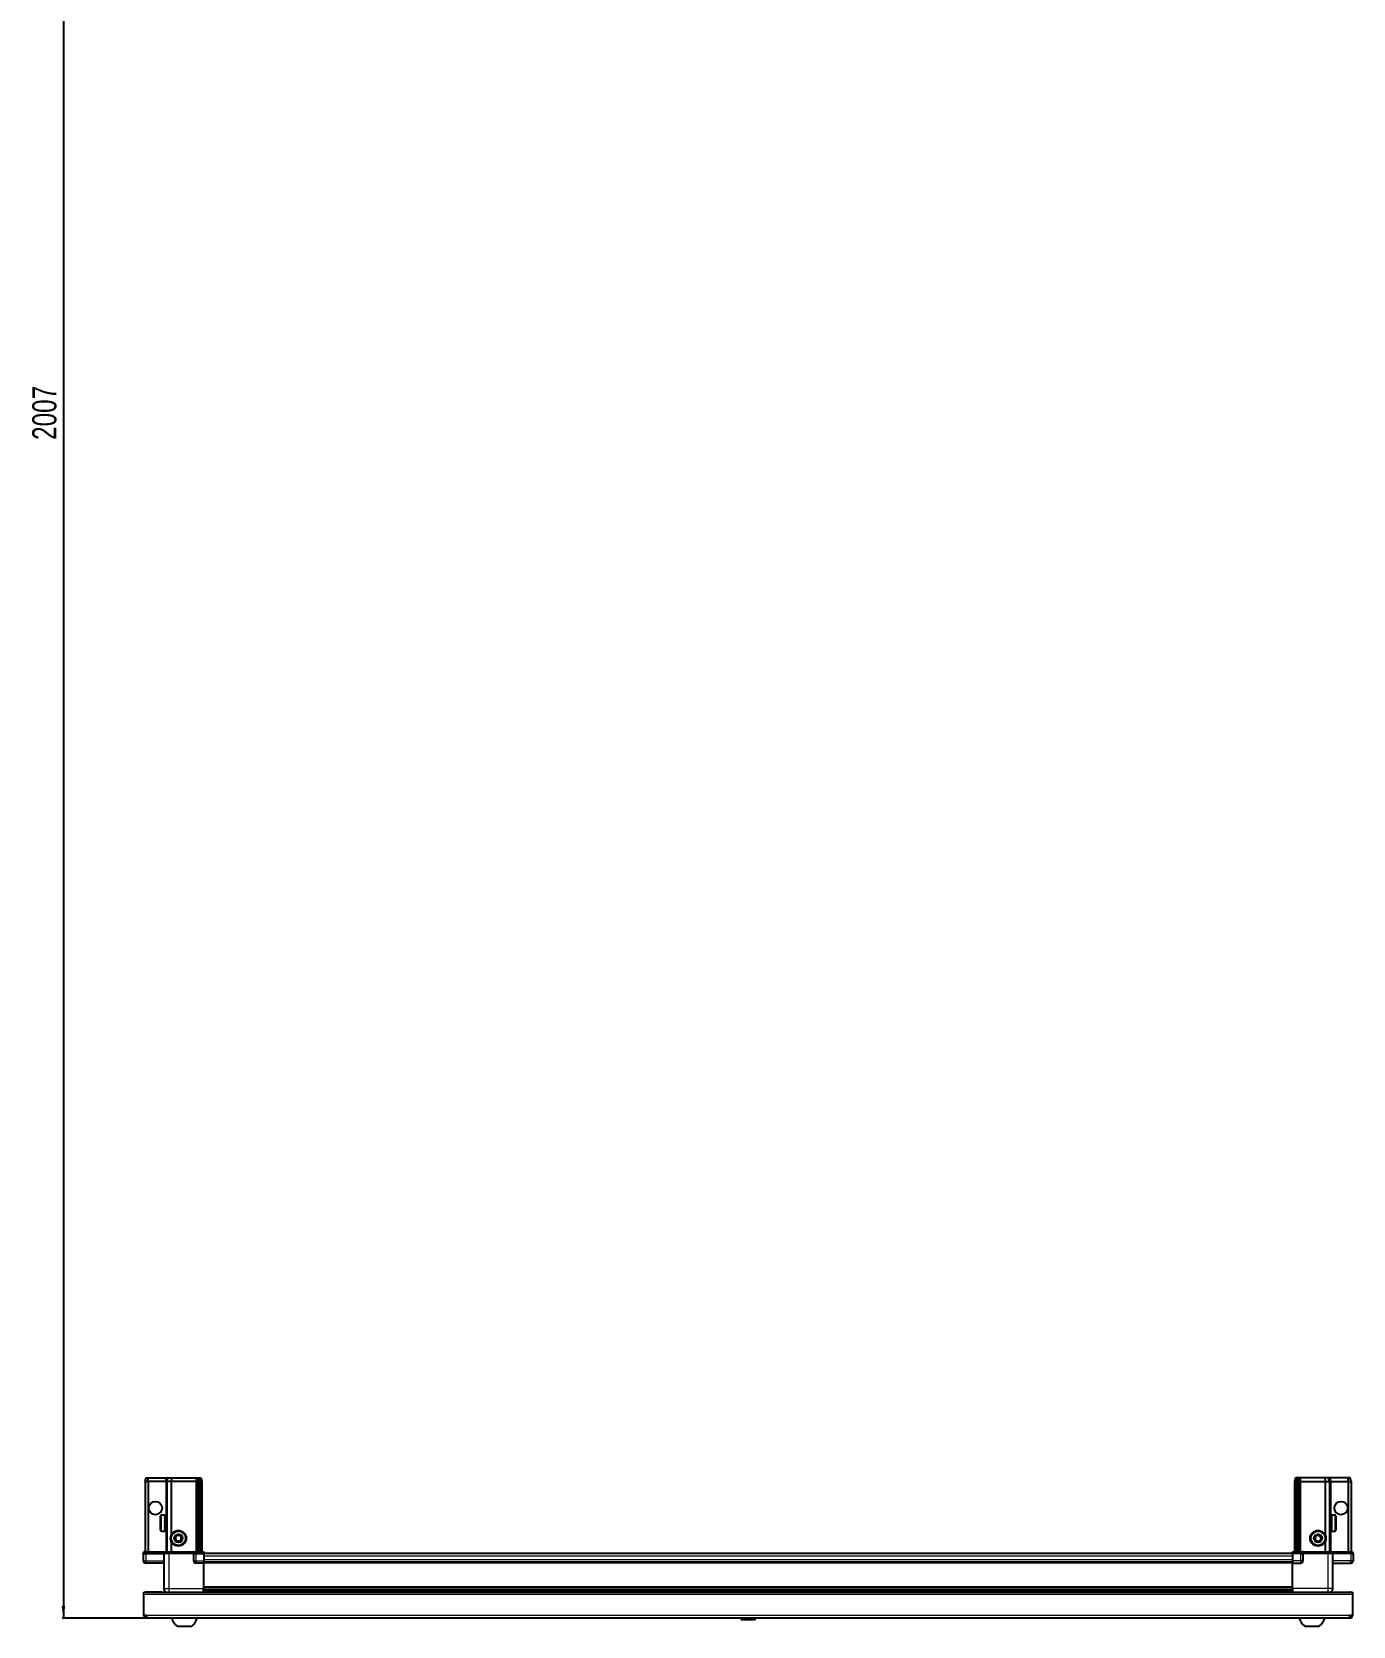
# Model space of a CAD drawing. Header units: millimetres. Extents: x 355 to 4962, y -1219 to 1488.
# Drawn here: x 419 to 1511, y -1219 to 99 of the extents above; entities that cross this region are included whole.
import ezdxf

# ---------------------------------------------------------------- set-up
doc = ezdxf.new("R2010")
doc.units = ezdxf.units.MM
doc.layers.add('FORMAT', color=7, linetype='Continuous')
doc.styles.add('SLDTEXTSTYLE0', font='TXT', dxfattribs={"width": 0.75})
doc.dimstyles.new('SLDDIMSTYLE0', dxfattribs={"dimtxt": 20, "dimasz": 10, "dimexe": 0, "dimexo": 0.0625, "dimgap": 5, "dimtad": 2, "dimdec": 1, "dimrnd": 1e-09, "dimzin": 12, "dimdsep": 46, "dimtxsty": 'SLDTEXTSTYLE0', "dimsah": 1, "dimcen": 0.09, "dimadec": 0, "dimazin": 3, "dimtfac": 1, "dimtofl": 0, "dimtmove": 0, "dimatfit": 3, "dimfxl": 0, "dimfrac": 2, "dimtolj": 1, "dimtzin": 12, "dimarcsym": 0})

# ---------------------------------------------------------------- blocks, each defined once
blk = doc.blocks.new('_D_8')
at = {"layer": 'FORMAT'}
for p, q in [((1005.6, 794.5), (444.4, 794.5)), ((445.4, 794.5), (445.4, -1212.5)), ((514, -1212.5), (444.4, -1212.5))]:
    blk.add_line(p, q, dxfattribs=at)
for points in [[(445.4, 794.5), (443.9, 784.5), (446.9, 784.5)], [(445.4, -1212.5), (446.9, -1202.5), (443.9, -1202.5)]]:
    blk.add_solid(points, dxfattribs=at)
at = {"layer": 'FORMAT', "insert": (419.6, -238.5), "char_height": 20, "attachment_point": 1, "rotation": 90, "style": 'SLDTEXTSTYLE0'}
blk.add_mtext('2007', dxfattribs=at)

msp = doc.modelspace()

# ---------------------------------------------------------------- linework, layer by layer
at = {"color": 7, "linetype": 'Continuous', "lineweight": 25}
for p, q in [((512.9, -1099.49), (513.7, -1096.49)), ((515.4, -1099.49), (512.9, -1099.49)), ((512.9, -1099.49), (512.9, -1157.79)), ((513.7, -1096.49), (515.55, -1096.49)), ((515.4, -1099.49), (515.55, -1096.49)), ((515.4, -1099.49), (515.4, -1157.79)), ((529.9, -1099.49), (515.4, -1099.49)), ((515.55, -1096.49), (529.9, -1096.49)), ((529.9, -1096.49), (531.7, -1096.49)), ((530.9, -1099.49), (529.9, -1099.49)), ((530.9, -1099.49), (531.7, -1096.49)), ((534.4, -1099.49), (530.9, -1099.49)), ((530.9, -1099.49), (530.9, -1157.79)), ((531.7, -1096.49), (534.73, -1096.49)), ((534.73, -1096.49), (534.4, -1099.49)), ((534.4, -1099.49), (534.4, -1143.99)), ((554.9, -1099.49), (534.4, -1099.49)), ((534.73, -1096.49), (554.9, -1096.49)), ((554.9, -1096.49), (556.7, -1096.49)), ((555.9, -1099.49), (554.9, -1099.49)), ((556.7, -1096.49), (555.9, -1099.49)), ((555.9, -1099.49), (555.9, -1157.79)), ((556.9, -1099.49), (555.9, -1099.49)), ((556.7, -1096.49), (557.44, -1096.49)), ((557.44, -1096.49), (556.9, -1099.49)), ((556.9, -1099.49), (556.9, -1157.79)), ((558.4, -1099.49), (556.9, -1099.49)), ((557.44, -1096.49), (557.94, -1096.49)), ((557.94, -1096.49), (559.09, -1096.49)), ((557.94, -1096.49), (558.4, -1099.49)), ((558.4, -1099.49), (558.4, -1157.79)), ((559.9, -1099.49), (558.4, -1099.49)), ((559.09, -1096.49), (559.9, -1099.49)), ((559.9, -1099.49), (559.9, -1157.79)), ((1463.7, -1096.49), (1462.9, -1099.49)), ((1462.9, -1099.49), (1464.4, -1099.49)), ((1462.9, -1099.49), (1462.9, -1157.79)), ((1464.85, -1096.49), (1463.7, -1096.49)), ((1464.85, -1096.49), (1464.4, -1099.49)), ((1464.4, -1099.49), (1464.4, -1157.79)), ((1464.4, -1099.49), (1465.9, -1099.49)), ((1465.35, -1096.49), (1464.85, -1096.49)), ((1465.35, -1096.49), (1465.9, -1099.49)), ((1466.09, -1096.49), (1465.35, -1096.49)), ((1465.9, -1099.49), (1466.9, -1099.49)), ((1465.9, -1099.49), (1465.9, -1157.79)), ((1466.09, -1096.49), (1466.9, -1099.49)), ((1467.9, -1096.49), (1466.09, -1096.49)), ((1466.9, -1099.49), (1466.9, -1157.79)), ((1466.9, -1099.49), (1467.9, -1099.49)), ((1488.06, -1096.49), (1467.9, -1096.49)), ((1467.9, -1099.49), (1488.4, -1099.49)), ((1488.06, -1096.49), (1488.4, -1099.49)), ((1491.09, -1096.49), (1488.06, -1096.49)), ((1488.4, -1099.49), (1488.4, -1143.99)), ((1488.4, -1099.49), (1491.9, -1099.49)), ((1491.9, -1099.49), (1491.09, -1096.49)), ((1492.9, -1096.49), (1491.09, -1096.49)), ((1491.9, -1099.49), (1491.9, -1157.79)), ((1491.9, -1099.49), (1492.9, -1099.49)), ((1507.24, -1096.49), (1492.9, -1096.49)), ((1492.9, -1099.49), (1507.4, -1099.49)), ((1507.4, -1099.49), (1507.24, -1096.49)), ((1509.09, -1096.49), (1507.24, -1096.49)), ((1507.4, -1099.49), (1507.4, -1157.79)), ((1507.4, -1099.49), (1509.9, -1099.49)), ((1509.9, -1099.49), (1509.09, -1096.49)), ((1509.9, -1099.49), (1509.9, -1157.79)), ((525.7, -1139.69), (525.7, -1128.29)), ((528.9, -1127.49), (526.5, -1127.49)), ((528.9, -1127.49), (528.9, -1127.49)), ((528.9, -1127.49), (529.4, -1127.49)), ((528.9, -1127.68), (529.4, -1127.68)), ((528.9, -1127.68), (528.9, -1127.9)), ((528.9, -1127.9), (529.4, -1127.9)), ((528.9, -1128.47), (529.4, -1128.47)), ((528.9, -1128.47), (528.9, -1128.9)), ((528.9, -1128.9), (529.4, -1128.9)), ((528.9, -1129.81), (529.4, -1129.81)), ((528.9, -1129.81), (528.9, -1130.4)), ((528.9, -1130.4), (529.4, -1130.4)), ((528.9, -1131.55), (529.4, -1131.55)), ((528.9, -1131.55), (528.9, -1132.25)), ((528.9, -1132.25), (529.4, -1132.25)), ((529.4, -1127.68), (529.4, -1127.49)), ((529.4, -1127.9), (529.4, -1127.68)), ((529.4, -1128.47), (529.4, -1127.9)), ((529.4, -1128.9), (529.4, -1128.47)), ((529.4, -1129.81), (529.4, -1128.9)), ((529.5, -1129.59), (529.4, -1129.59)), ((529.4, -1130.4), (529.4, -1129.81)), ((529.4, -1131.55), (529.4, -1130.4)), ((529.4, -1132.25), (529.4, -1131.55)), ((529.4, -1133.53), (529.4, -1132.25)), ((529.5, -1138.39), (529.5, -1129.59)), ((530.38, -1130.68), (529.9, -1129.99)), ((529.9, -1137.99), (529.9, -1129.99)), ((530.86, -1129.99), (530.38, -1130.68)), ((530.38, -1137.3), (530.38, -1130.68)), ((530.9, -1129.99), (530.86, -1129.99)), ((530.86, -1137.99), (530.86, -1129.99)), ((1491.93, -1129.99), (1491.9, -1129.99)), ((1492.41, -1130.68), (1491.93, -1129.99)), ((1491.93, -1129.99), (1491.93, -1137.99)), ((1492.9, -1129.99), (1492.41, -1130.68)), ((1492.41, -1130.68), (1492.41, -1137.3)), ((1492.9, -1129.99), (1492.9, -1137.99)), ((1493.4, -1129.59), (1493.3, -1129.59)), ((1493.3, -1129.59), (1493.3, -1138.39)), ((1496.3, -1127.49), (1493.4, -1127.49)), ((1493.9, -1127.49), (1493.4, -1127.49)), ((1493.4, -1127.49), (1493.4, -1127.53)), ((1493.4, -1127.53), (1493.4, -1127.82)), ((1493.9, -1127.53), (1493.4, -1127.53)), ((1493.9, -1127.82), (1493.4, -1127.82)), ((1493.4, -1127.82), (1493.4, -1128.09)), ((1493.9, -1128.09), (1493.4, -1128.09)), ((1493.4, -1128.09), (1493.4, -1128.76)), ((1493.9, -1128.76), (1493.4, -1128.76)), ((1493.4, -1128.76), (1493.4, -1129.23)), ((1493.4, -1129.23), (1493.4, -1130.21)), ((1493.9, -1129.23), (1493.4, -1129.23)), ((1493.9, -1130.21), (1493.4, -1130.21)), ((1493.4, -1130.21), (1493.4, -1130.83)), ((1493.4, -1130.83), (1493.4, -1132.03)), ((1493.9, -1130.83), (1493.4, -1130.83)), ((1493.9, -1132.03), (1493.4, -1132.03)), ((1493.4, -1132.03), (1493.4, -1132.66)), ((1493.9, -1132.66), (1493.4, -1132.66)), ((1493.4, -1132.74), (1493.4, -1134.04)), ((1493.9, -1132.74), (1493.4, -1132.74)), ((1493.9, -1127.53), (1493.9, -1127.49)), ((1493.9, -1128.09), (1493.9, -1127.82)), ((1493.9, -1129.23), (1493.9, -1128.76)), ((1493.9, -1130.83), (1493.9, -1130.21)), ((1493.9, -1132.74), (1493.9, -1132.03)), ((1497.1, -1128.29), (1497.1, -1139.69)), ((526.5, -1140.49), (528.9, -1140.49)), ((528.9, -1133.53), (529.4, -1133.53)), ((528.9, -1133.53), (528.9, -1134.27)), ((528.9, -1133.68), (529.4, -1133.68)), ((528.9, -1134.18), (529.4, -1134.18)), ((528.9, -1134.27), (529.4, -1134.27)), ((528.9, -1135.56), (529.4, -1135.56)), ((528.9, -1135.56), (528.9, -1136.26)), ((528.9, -1136.26), (529.4, -1136.26)), ((528.9, -1137.43), (529.4, -1137.43)), ((528.9, -1137.43), (528.9, -1138.03)), ((528.9, -1138.03), (529.4, -1138.03)), ((528.9, -1138.97), (529.4, -1138.97)), ((528.9, -1138.97), (528.9, -1139.41)), ((528.9, -1139.41), (529.4, -1139.41)), ((528.9, -1140.01), (529.4, -1140.01)), ((528.9, -1140.01), (528.9, -1140.25)), ((528.9, -1140.25), (529.4, -1140.25)), ((528.9, -1140.47), (529.4, -1140.47)), ((528.9, -1140.47), (528.9, -1140.49)), ((528.9, -1140.48), (529.4, -1140.48)), ((529.4, -1133.68), (529.4, -1133.53)), ((529.4, -1134.27), (529.4, -1134.18)), ((529.4, -1135.56), (529.4, -1134.27)), ((529.4, -1136.26), (529.4, -1135.56)), ((529.4, -1137.43), (529.4, -1136.26)), ((529.4, -1138.03), (529.4, -1137.43)), ((529.4, -1138.97), (529.4, -1138.03)), ((529.4, -1138.39), (529.5, -1138.39)), ((529.4, -1139.41), (529.4, -1138.97)), ((529.4, -1140.01), (529.4, -1139.41)), ((529.4, -1140.25), (529.4, -1140.01)), ((529.4, -1140.47), (529.4, -1140.25)), ((529.4, -1140.48), (529.4, -1140.47)), ((529.9, -1137.99), (530.38, -1137.3)), ((530.38, -1137.3), (530.86, -1137.99)), ((530.86, -1137.99), (530.9, -1137.99)), ((1491.9, -1137.99), (1491.93, -1137.99)), ((1491.93, -1137.99), (1492.41, -1137.3)), ((1492.41, -1137.3), (1492.9, -1137.99)), ((1493.3, -1138.39), (1493.4, -1138.39)), ((1493.9, -1134.04), (1493.4, -1134.04)), ((1493.9, -1134.52), (1493.4, -1134.52)), ((1493.4, -1134.52), (1493.4, -1134.77)), ((1493.4, -1134.77), (1493.4, -1136.04)), ((1493.9, -1134.77), (1493.4, -1134.77)), ((1493.9, -1136.04), (1493.4, -1136.04)), ((1493.4, -1136.04), (1493.4, -1136.73)), ((1493.4, -1136.73), (1493.4, -1137.85)), ((1493.9, -1136.73), (1493.4, -1136.73)), ((1493.9, -1137.85), (1493.4, -1137.85)), ((1493.4, -1137.85), (1493.4, -1138.42)), ((1493.4, -1138.42), (1493.4, -1139.27)), ((1493.9, -1138.42), (1493.4, -1138.42)), ((1493.9, -1139.27), (1493.4, -1139.27)), ((1493.4, -1139.27), (1493.4, -1139.67)), ((1493.4, -1139.67), (1493.4, -1140.18)), ((1493.9, -1139.67), (1493.4, -1139.67)), ((1493.9, -1140.18), (1493.4, -1140.18)), ((1493.4, -1140.18), (1493.4, -1140.37)), ((1493.4, -1140.37), (1493.4, -1140.49)), ((1493.9, -1140.37), (1493.4, -1140.37)), ((1493.4, -1140.49), (1496.3, -1140.49)), ((1493.9, -1134.77), (1493.9, -1134.04)), ((1493.9, -1136.73), (1493.9, -1136.04)), ((1493.9, -1138.42), (1493.9, -1137.85)), ((1493.9, -1139.67), (1493.9, -1139.27)), ((1493.9, -1140.37), (1493.9, -1140.18)), ((511.9, -1157.79), (511.4, -1158.65)), ((511.4, -1158.99), (511.4, -1158.65)), ((511.4, -1158.99), (513.4, -1158.99)), ((511.4, -1158.99), (511.4, -1164.99)), ((513.4, -1157.79), (511.9, -1157.79)), ((513.4, -1157.79), (528.2, -1157.79)), ((528.2, -1158.99), (513.4, -1158.99)), ((513.4, -1158.99), (528.2, -1158.99)), ((528.2, -1157.79), (528.4, -1157.79)), ((528.4, -1158.99), (528.2, -1158.99)), ((528.4, -1158.99), (528.4, -1157.79)), ((528.4, -1157.79), (532.4, -1157.79)), ((532.4, -1158.99), (528.4, -1158.99)), ((528.4, -1158.99), (528.4, -1187.99)), ((532.4, -1157.79), (552.7, -1157.79)), ((552.7, -1158.99), (532.4, -1158.99)), ((534.4, -1148.99), (534.4, -1157.79)), ((552.7, -1157.79), (552.9, -1157.79)), ((552.9, -1158.99), (552.7, -1158.99)), ((552.9, -1158.99), (552.9, -1157.79)), ((553.57, -1157.79), (552.9, -1157.79)), ((552.9, -1158.99), (554.9, -1158.99)), ((552.9, -1158.99), (552.9, -1164.99)), ((553.57, -1157.79), (561.4, -1157.79)), ((561.4, -1158.65), (554.9, -1158.65)), ((561.4, -1158.99), (554.9, -1158.99)), ((554.9, -1158.99), (561.4, -1158.99)), ((561.4, -1157.79), (561.4, -1158.65)), ((561.4, -1158.65), (561.4, -1158.65)), ((561.4, -1158.99), (561.4, -1158.65)), ((561.4, -1158.99), (561.4, -1158.99)), ((561.4, -1158.99), (561.4, -1164.99)), ((1461.4, -1159.14), (561.4, -1159.14)), ((1461.4, -1158.65), (1461.4, -1157.79)), ((1461.4, -1157.79), (1469.22, -1157.79)), ((1467.9, -1158.65), (1461.4, -1158.65)), ((1461.4, -1158.99), (1461.4, -1158.65)), ((1467.9, -1158.99), (1461.4, -1158.99)), ((1461.4, -1158.99), (1461.4, -1164.99)), ((1467.9, -1158.99), (1469.9, -1158.99)), ((1469.9, -1158.99), (1467.9, -1158.99)), ((1469.9, -1157.79), (1469.22, -1157.79)), ((1469.9, -1158.99), (1469.9, -1157.79)), ((1469.9, -1157.79), (1470.1, -1157.79)), ((1470.1, -1158.99), (1469.9, -1158.99)), ((1469.9, -1158.99), (1469.9, -1164.99)), ((1470.1, -1157.79), (1490.4, -1157.79)), ((1490.4, -1158.99), (1470.1, -1158.99)), ((1488.4, -1148.99), (1488.4, -1157.79)), ((1490.4, -1157.79), (1494.4, -1157.79)), ((1494.4, -1158.99), (1490.4, -1158.99)), ((1494.4, -1158.99), (1494.4, -1157.79)), ((1494.4, -1157.79), (1494.6, -1157.79)), ((1494.6, -1158.99), (1494.4, -1158.99)), ((1494.4, -1158.99), (1494.4, -1187.99)), ((1494.6, -1157.79), (1509.4, -1157.79)), ((1509.4, -1158.99), (1494.6, -1158.99)), ((1510.9, -1157.79), (1509.4, -1157.79)), ((1509.4, -1158.99), (1511.4, -1158.99)), ((1511.4, -1158.65), (1510.9, -1157.79)), ((1511.4, -1158.65), (1510.9, -1157.79)), ((1511.4, -1158.99), (1511.4, -1158.65)), ((1511.4, -1158.99), (1511.4, -1158.65)), ((1511.4, -1158.99), (1511.4, -1158.99)), ((1511.4, -1158.99), (1511.4, -1164.99)), ((528.4, -1166.99), (513.4, -1166.99)), ((561.4, -1166.99), (554.9, -1166.99)), ((561.4, -1164.99), (561.4, -1166.99)), ((1461.4, -1166.34), (561.4, -1166.34)), ((561.4, -1187.99), (561.4, -1166.99)), ((1461.4, -1164.99), (1461.4, -1166.99)), ((1461.4, -1166.99), (1467.9, -1166.99)), ((1461.4, -1187.99), (1461.4, -1166.99)), ((1494.4, -1166.99), (1509.4, -1166.99)), ((511.9, -1190.99), (1510.9, -1190.99)), ((511.9, -1193.09), (511.9, -1190.99)), ((511.9, -1210.39), (511.9, -1193.09)), ((526.9, -1190.89), (514, -1190.89)), ((526.9, -1190.89), (526.9, -1190.99)), ((561.25, -1190.99), (561.25, -1187.99)), ((561.4, -1189.01), (1461.4, -1189.01)), ((561.4, -1189.04), (1461.4, -1189.04)), ((585.27, -1190.84), (561.4, -1190.84)), ((579.9, -1190.99), (579.9, -1190.84)), ((579.93, -1190.99), (579.93, -1190.84)), ((580.2, -1190.99), (580.2, -1190.84)), ((580.47, -1190.99), (580.47, -1190.84)), ((581.12, -1190.99), (581.12, -1190.84)), ((581.58, -1190.99), (581.58, -1190.84)), ((582.55, -1190.99), (582.55, -1190.84)), ((583.17, -1190.99), (583.17, -1190.84)), ((584.35, -1190.99), (584.35, -1190.84)), ((585.01, -1190.99), (585.01, -1190.84)), ((585.07, -1190.99), (585.07, -1190.84)), ((586.36, -1190.84), (585.27, -1190.84)), ((586.36, -1190.99), (586.36, -1190.84)), ((586.36, -1190.84), (586.36, -1190.84)), ((587.09, -1190.84), (586.36, -1190.84)), ((586.37, -1190.99), (586.37, -1190.84)), ((586.87, -1190.99), (586.87, -1190.84)), ((587.1, -1190.84), (587.09, -1190.84)), ((587.1, -1190.99), (587.1, -1190.84)), ((587.52, -1190.84), (587.1, -1190.84)), ((1435.27, -1190.84), (587.52, -1190.84)), ((588.37, -1190.99), (588.37, -1190.84)), ((589.06, -1190.99), (589.06, -1190.84)), ((590.19, -1190.99), (590.19, -1190.84)), ((590.76, -1190.99), (590.76, -1190.84)), ((591.63, -1190.99), (591.63, -1190.84)), ((592.04, -1190.99), (592.04, -1190.84)), ((592.57, -1190.99), (592.57, -1190.84)), ((592.76, -1190.99), (592.76, -1190.84)), ((592.9, -1190.99), (592.9, -1190.84)), ((1429.9, -1190.99), (1429.9, -1190.84)), ((1430.07, -1190.99), (1430.07, -1190.84)), ((1430.28, -1190.99), (1430.28, -1190.84)), ((1430.84, -1190.99), (1430.84, -1190.84)), ((1431.26, -1190.99), (1431.26, -1190.84)), ((1432.15, -1190.99), (1432.15, -1190.84)), ((1432.74, -1190.99), (1432.74, -1190.84)), ((1433.88, -1190.99), (1433.88, -1190.84)), ((1434.58, -1190.99), (1434.58, -1190.84)), ((1435.86, -1190.84), (1435.27, -1190.84)), ((1435.86, -1190.99), (1435.86, -1190.84)), ((1435.87, -1190.84), (1435.86, -1190.84)), ((1436.6, -1190.84), (1435.87, -1190.84)), ((1436.03, -1190.99), (1436.03, -1190.84)), ((1436.53, -1190.99), (1436.53, -1190.84)), ((1436.6, -1190.99), (1436.6, -1190.84)), ((1437.62, -1190.84), (1436.6, -1190.84)), ((1436.6, -1190.84), (1436.6, -1190.84)), ((1461.4, -1190.84), (1437.52, -1190.84)), ((1437.89, -1190.99), (1437.89, -1190.84)), ((1438.6, -1190.99), (1438.6, -1190.84)), ((1439.77, -1190.99), (1439.77, -1190.84)), ((1440.38, -1190.99), (1440.38, -1190.84)), ((1441.32, -1190.99), (1441.32, -1190.84)), ((1441.77, -1190.99), (1441.77, -1190.84)), ((1442.39, -1190.99), (1442.39, -1190.84)), ((1442.64, -1190.99), (1442.64, -1190.84)), ((1442.87, -1190.99), (1442.87, -1190.84)), ((1442.89, -1190.99), (1442.89, -1190.84)), ((1461.55, -1190.99), (1461.55, -1187.99)), ((1495.9, -1190.89), (1495.9, -1190.99)), ((1495.9, -1190.89), (1508.8, -1190.89)), ((1510.9, -1190.99), (1510.9, -1193.09)), ((1510.9, -1193.09), (1510.9, -1210.39)), ((514, -1210.39), (511.9, -1210.39)), ((514, -1210.39), (514, -1212.49)), ((1510.9, -1210.39), (1508.8, -1210.39)), ((1508.8, -1212.49), (1508.8, -1210.39)), ((1508.8, -1212.49), (514, -1212.49)), ((539.4, -1219.09), (551.4, -1219.09)), ((1006.6, -1212.49), (1005.61, -1213.47)), ((1005.61, -1213.47), (1005.61, -1213.99)), ((1017.18, -1213.47), (1005.61, -1213.47)), ((1017.18, -1213.99), (1005.61, -1213.99)), ((1017.18, -1213.47), (1016.2, -1212.49)), ((1017.18, -1213.99), (1017.18, -1213.47)), ((1471.4, -1219.09), (1483.4, -1219.09))]:
    msp.add_line(p, q, dxfattribs=at)
at = {"color": 8, "linetype": 'Continuous', "lineweight": 18}
for p, q in [((529.9, -1099.49), (529.9, -1096.49)), ((529.9, -1099.49), (529.9, -1129.99)), ((554.9, -1096.49), (554.9, -1099.49)), ((554.9, -1099.49), (554.9, -1157.79)), ((1467.9, -1096.49), (1467.9, -1099.49)), ((1467.9, -1099.49), (1467.9, -1157.79)), ((1492.9, -1099.49), (1492.9, -1096.49)), ((1492.9, -1099.49), (1492.9, -1129.99)), ((526.5, -1140.49), (526.5, -1127.49)), ((1496.3, -1127.49), (1496.3, -1140.49)), ((529.9, -1137.99), (529.9, -1157.79)), ((1492.9, -1137.99), (1492.9, -1157.79)), ((513.4, -1158.99), (513.4, -1157.79)), ((513.4, -1158.99), (513.4, -1164.99)), ((528.2, -1158.99), (528.2, -1157.79)), ((532.4, -1158.99), (532.4, -1157.79)), ((532.4, -1158.99), (532.4, -1187.99)), ((552.7, -1158.99), (552.7, -1157.79)), ((554.9, -1158.99), (554.9, -1158.65)), ((554.9, -1158.99), (554.9, -1164.99)), ((561.4, -1158.99), (561.4, -1158.65)), ((1467.9, -1158.99), (1467.9, -1158.65)), ((1467.9, -1158.99), (1467.9, -1164.99)), ((1470.1, -1157.79), (1470.1, -1158.99)), ((1490.4, -1158.99), (1490.4, -1157.79)), ((1490.4, -1158.99), (1490.4, -1187.99)), ((1494.6, -1157.79), (1494.6, -1158.99)), ((1509.4, -1158.99), (1509.4, -1157.79)), ((1509.4, -1158.99), (1509.4, -1164.99)), ((511.4, -1164.99), (513.4, -1164.99)), ((513.4, -1164.99), (528.4, -1164.99)), ((513.4, -1166.99), (513.4, -1164.99)), ((552.9, -1164.99), (554.9, -1164.99)), ((554.9, -1164.99), (561.4, -1164.99)), ((554.9, -1164.99), (554.9, -1166.99)), ((1461.4, -1161.14), (561.4, -1161.14)), ((1461.4, -1164.34), (561.4, -1164.34)), ((1461.4, -1166.99), (561.4, -1166.99)), ((1467.9, -1164.99), (1461.4, -1164.99)), ((1469.9, -1164.99), (1467.9, -1164.99)), ((1467.9, -1164.99), (1467.9, -1166.99)), ((1509.4, -1164.99), (1494.4, -1164.99)), ((1511.4, -1164.99), (1509.4, -1164.99)), ((1509.4, -1166.99), (1509.4, -1164.99)), ((1510.9, -1193.09), (511.9, -1193.09)), ((514, -1190.99), (514, -1190.89)), ((532.4, -1187.99), (561.4, -1187.99)), ((561.4, -1186.39), (1461.4, -1186.39)), ((1461.4, -1187.8), (561.4, -1187.8)), ((561.4, -1190.25), (1461.4, -1190.25)), ((1490.4, -1187.99), (1461.4, -1187.99)), ((1508.8, -1190.99), (1508.8, -1190.89)), ((1508.8, -1210.39), (514, -1210.39))]:
    msp.add_line(p, q, dxfattribs=at)
at = {"color": 7, "linetype": 'Continuous', "lineweight": 25, "flags": 128}
for points in [[(514, -1190.89), (513.59, -1190.93), (513.36, -1190.99)], [(1509.44, -1190.99), (1509.21, -1190.93), (1508.8, -1190.89)]]:
    msp.add_lwpolyline(points, dxfattribs=at)
at = {"color": 7, "linetype": 'Continuous', "lineweight": 25}
for centre, radius in [((521.4, -1121.49), 5.5), ((1501.4, -1121.49), 5.5), ((540.4, -1146.49), 6.5), ((540.4, -1146.49), 3.46), ((1482.4, -1146.49), 6.5), ((1482.4, -1146.49), 3.46)]:
    msp.add_circle(centre, radius, dxfattribs=at)
at = {"color": 8, "linetype": 'Continuous', "lineweight": 18}
for centre in [(540.4, -1146.49), (1482.4, -1146.49)]:
    msp.add_circle(centre, 5.7, dxfattribs=at)
at = {"color": 7, "linetype": 'Continuous', "lineweight": 25}
for centre, radius, start, end in [((526.5, -1128.29), 0.8, 90, 180), ((529.9, -1129.59), 0.4, 180, 270), ((1492.9, -1129.59), 0.4, 270, 0), ((1496.3, -1128.29), 0.8, 0, 90), ((526.5, -1139.69), 0.8, 180, 270), ((529.9, -1138.39), 0.4, 90, 180), ((540.4, -1146.49), 2.5, 147.37605, 207.37605), ((540.4, -1146.49), 2.5, 87.37605, 147.37605), ((540.4, -1146.49), 2.5, 27.37605, 87.37605), ((540.4, -1146.49), 2.5, 327.37605, 27.37605), ((1482.4, -1146.49), 2.5, 134.67671, 194.67671), ((1482.4, -1146.49), 2.5, 74.67671, 134.67671), ((1482.4, -1146.49), 2.5, 14.67671, 74.67671), ((1482.4, -1146.49), 2.5, 314.67671, 14.67671), ((1492.9, -1138.39), 0.4, 360, 90), ((1496.3, -1139.69), 0.8, 270, 360), ((540.4, -1146.49), 2.5, 207.37605, 267.37605), ((540.4, -1146.49), 2.5, 267.37605, 327.37605), ((1482.4, -1146.49), 2.5, 194.67671, 254.67671), ((1482.4, -1146.49), 2.5, 254.67671, 314.67671), ((513.4, -1164.99), 2, 180, 270), ((554.9, -1164.99), 2, 180, 270), ((1467.9, -1164.99), 2, 270, 0), ((1509.4, -1164.99), 2, 270, 0), ((514, -1210.39), 2.1, 180, 270), ((514, -1210.39), 0.6, 180, 270), ((1508.8, -1210.39), 0.6, 270, 0), ((1508.8, -1210.39), 2.1, 270, 0), ((546.42, -1209.46), 11.91, 194.70035, 233.8734), ((544.37, -1209.46), 11.91, 306.1266, 345.29965), ((1478.42, -1209.46), 11.91, 194.70035, 233.8734), ((1476.37, -1209.46), 11.91, 306.1266, 345.29965)]:
    msp.add_arc(centre, radius, start, end, dxfattribs=at)
for centre, start_param, end_param in [((554.9, -1155.19), 2.4188584, 3.1415927), ((1467.9, -1155.19), 3.1415927, 3.8643269)]:
    msp.add_ellipse(centre, major_axis=(0, 3.46), ratio=0.5773503, start_param=start_param, end_param=end_param, dxfattribs=at)
for points, knots in [([(537.51, -1146.35), (537.79, -1145.92), (538.31, -1145.11), (538.83, -1144.3), (539.07, -1143.92)], [0, 0, 0, 0, 0.5346859, 1, 1, 1, 1]), ([(538.84, -1148.92), (538.78, -1148.81), (538.51, -1148.28), (538.05, -1147.39), (537.67, -1146.66), (537.51, -1146.35)], [0, 0, 0, 0, 0.1331247, 0.6370994, 1, 1, 1, 1]), ([(539.07, -1143.92), (539.58, -1143.95), (540.55, -1143.99), (541.51, -1144.03), (541.95, -1144.06)], [0, 0, 0, 0, 0.5346859, 1, 1, 1, 1]), ([(541.95, -1144.06), (542.11, -1144.36), (542.49, -1145.09), (542.95, -1145.98), (543.22, -1146.51), (543.28, -1146.62)], [0, 0, 0, 0, 0.3629006, 0.8668753, 1, 1, 1, 1]), ([(1479.61, -1145.72), (1479.98, -1145.36), (1480.66, -1144.68), (1481.35, -1144.01), (1481.66, -1143.69)], [0, 0, 0, 0, 0.5346859, 1, 1, 1, 1]), ([(1480.34, -1148.52), (1480.26, -1148.18), (1480.05, -1147.39), (1479.8, -1146.42), (1479.64, -1145.84), (1479.61, -1145.72)], [0, 0, 0, 0, 0.3629006, 0.8668753, 1, 1, 1, 1]), ([(1481.66, -1143.69), (1482.16, -1143.83), (1483.09, -1144.09), (1484.02, -1144.34), (1484.45, -1144.46)], [0, 0, 0, 0, 0.5346859, 1, 1, 1, 1]), ([(1484.45, -1144.46), (1484.48, -1144.58), (1484.63, -1145.16), (1484.88, -1146.12), (1485.09, -1146.92), (1485.18, -1147.25)], [0, 0, 0, 0, 0.13312467, 0.63709944, 1, 1, 1, 1]), ([(541.72, -1149.05), (541.21, -1149.03), (540.24, -1148.98), (539.29, -1148.94), (538.84, -1148.92)], [0, 0, 0, 0, 0.5346859, 1, 1, 1, 1]), ([(543.28, -1146.62), (543, -1147.05), (542.48, -1147.87), (541.96, -1148.67), (541.72, -1149.05)], [0, 0, 0, 0, 0.5346859, 1, 1, 1, 1]), ([(1483.13, -1149.28), (1482.63, -1149.14), (1481.7, -1148.89), (1480.77, -1148.63), (1480.34, -1148.52)], [0, 0, 0, 0, 0.5346859, 1, 1, 1, 1]), ([(1485.18, -1147.25), (1484.81, -1147.61), (1484.13, -1148.29), (1483.44, -1148.97), (1483.13, -1149.28)], [0, 0, 0, 0, 0.5346859, 1, 1, 1, 1]), ([(528.4, -1187.99), (528.44, -1188.43), (528.51, -1189.1), (528.95, -1189.92), (529.41, -1190.47), (529.81, -1190.83), (530.07, -1190.96), (530.12, -1190.99)], [0, 0, 0, 0, 0.3630185, 0.5584377, 0.7580039, 0.9575702, 1, 1, 1, 1]), ([(561.4, -1187.99), (561.4, -1188.38), (561.4, -1189.17), (561.4, -1190.19), (561.4, -1190.82), (561.4, -1190.98), (561.4, -1190.99)], [0, 0, 0, 0, 0.3255201, 0.6510403, 0.9765604, 1, 1, 1, 1]), ([(1461.4, -1187.99), (1461.4, -1188.38), (1461.4, -1189.17), (1461.4, -1190.19), (1461.4, -1190.82), (1461.4, -1190.98), (1461.4, -1190.99)], [0, 0, 0, 0, 0.3255201, 0.6510403, 0.9765604, 1, 1, 1, 1]), ([(1494.4, -1187.99), (1494.35, -1188.43), (1494.28, -1189.1), (1493.84, -1189.92), (1493.39, -1190.47), (1492.98, -1190.83), (1492.72, -1190.96), (1492.67, -1190.99)], [0, 0, 0, 0, 0.3630185, 0.5584377, 0.7580039, 0.9575702, 1, 1, 1, 1])]:
    msp.add_open_spline(points, degree=3, knots=knots, dxfattribs=at)
at = {"color": 8, "linetype": 'Continuous', "lineweight": 18}
for points in [[(528.4, -1187.99), (528.46, -1187.99), (528.58, -1187.99), (529.5, -1187.99), (530.82, -1187.99), (531.87, -1187.99), (532.4, -1187.99)], [(1494.4, -1187.99), (1494.34, -1187.99), (1494.22, -1187.99), (1493.29, -1187.99), (1491.97, -1187.99), (1490.92, -1187.99), (1490.4, -1187.99)]]:
    msp.add_open_spline(points, degree=3, dxfattribs=at)
for points in [[(532.4, -1187.99), (532.4, -1188.43), (532.4, -1189.1), (532.4, -1189.92), (532.4, -1190.47), (532.4, -1190.83), (532.4, -1190.96), (532.4, -1190.99)], [(1490.4, -1187.99), (1490.4, -1188.43), (1490.4, -1189.1), (1490.4, -1189.92), (1490.4, -1190.47), (1490.4, -1190.83), (1490.4, -1190.96), (1490.4, -1190.99)]]:
    msp.add_open_spline(points, degree=3, knots=[0, 0, 0, 0, 0.3630185, 0.5584377, 0.7580039, 0.9575702, 1, 1, 1, 1], dxfattribs=at)

# ---------------------------------------------------------------- dimensions: what is measured, and where the dimension line sits
at = {"layer": 'FORMAT'}
dim = msp.add_linear_dim(base=(445.4, -1212.49), p1=(1005.61, 794.51), p2=(514, -1212.49), angle=90, dimstyle='SLDDIMSTYLE0', dxfattribs=at)
dim.commit()
dim.dimension.update_dxf_attribs({"geometry": '_D_8', "text_midpoint": (445.4, -208.99), "dimtype": 160})

doc.saveas('drawing.dxf')
